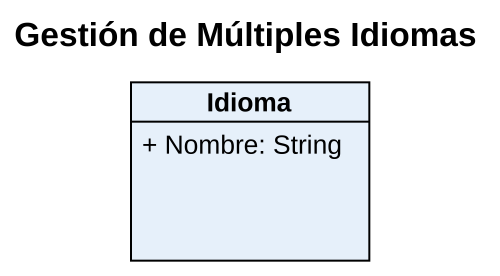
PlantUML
@startuml
title Gestión de Múltiples Idiomas
hide circle
hide empty members
skinparam classAttributeIconSize 0
class Idioma {
  + Nombre: String
}
@enduml
